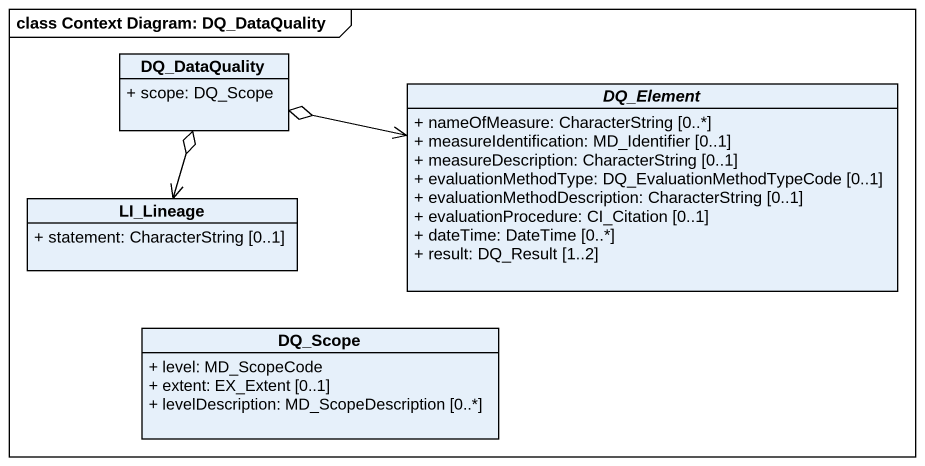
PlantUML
@startuml
mainframe class Context Diagram: DQ_DataQuality
hide circle
hide empty members
skinparam classAttributeIconSize 0
class DQ_DataQuality {
  + scope: DQ_Scope
}
abstract class DQ_Element {
  + nameOfMeasure: CharacterString [0..*]
  + measureIdentification: MD_Identifier [0..1]
  + measureDescription: CharacterString [0..1]
  + evaluationMethodType: DQ_EvaluationMethodTypeCode [0..1]
  + evaluationMethodDescription: CharacterString [0..1]
  + evaluationProcedure: CI_Citation [0..1]
  + dateTime: DateTime [0..*]
  + result: DQ_Result [1..2]
}
class LI_Lineage {
  + statement: CharacterString [0..1]
}
class DQ_Scope {
  + level: MD_ScopeCode
  + extent: EX_Extent [0..1]
  + levelDescription: MD_ScopeDescription [0..*]
}
DQ_Element <-left-o DQ_DataQuality
LI_Lineage <-up-o DQ_DataQuality
@enduml
